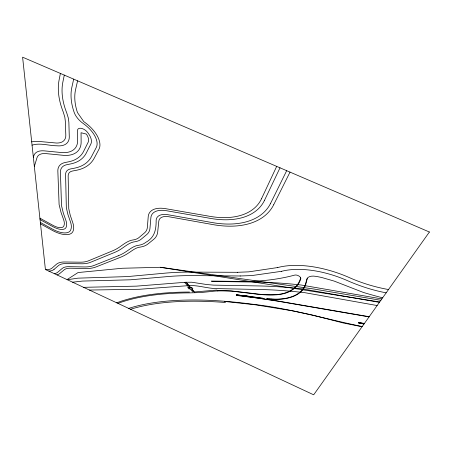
<?xml version="1.0" encoding="UTF-8"?>
<svg xmlns="http://www.w3.org/2000/svg" width="452" height="452" viewBox="0 0 452 452"><rect width="100%" height="100%" fill="white"/><g stroke="black" fill="none" stroke-linecap="round" stroke-linejoin="round"><path stroke-width="0.68" d="M307.366 278.155L305.445 285.591A63.529 33.606 26.1 0 1 275.234 299.365L270.511 299.156M60.382 73.422L59.116 79.902A96.609 57.557 35 0 0 63.223 111.943L64.817 117.158L65.314 121.091L65.806 135.08A23.476 12.215 37.6 0 1 56.398 143.03L38.889 141.436L34.12 141.397L31.696 141.877M64.286 75.1L62.868 82.055A92.208 54.907 34.9 0 0 66.755 112.949L68.359 118.17L68.862 122.249L69.28 136.628A27.527 14.328 37.6 0 1 58.195 145.877L57.02 145.798C48.771 145.736 40.149 142.6 32.047 145.143M73.676 79.134L71.879 87.219A81.671 48.584 34.9 0 0 74.19 112.441A17.023 9.554 37.1 0 0 83.377 123.616A23.606 12.69 36.5 0 1 96.231 147.578L91.609 156.409A77.055 39.765 38.4 0 1 74.766 168.116L70.631 168.912A19.329 9.724 34.3 0 0 65.585 174.698L66.331 207.666L67.936 214.542L70.495 221.977A33.567 15.085 34.2 0 1 70.614 230.17A19.363 8.735 33.7 0 1 52.398 229.079L40.352 222.446M77.597 80.823L75.631 89.372A77.292 45.957 34.9 0 0 77.467 112.582L83.812 121.667A26.86 14.447 36.5 0 1 98.926 149.329L94.253 158.127A80.36 41.482 38.4 0 1 76.62 170.234L72.461 171.025A16.351 8.226 34.3 0 0 68.167 175.89L68.749 208.7L70.258 215.288L72.789 222.717A36.256 16.295 34.2 0 1 72.874 231.548L72.874 231.548A22.035 9.944 33.7 0 1 52.161 230.283L40.505 223.864M33.358 157.302L33.759 155.923A25.397 12.566 35.5 0 1 44.494 150.883L62.461 152.635A37.256 19.396 37.6 0 0 77.642 140.363L77.501 130.571A6.56 3.571 36.4 0 1 81.032 128.3A6.56 3.571 36.4 0 1 87.281 132.046A17.091 9.187 36.5 0 1 90.852 144.035L86.321 152.974A70.45 36.341 38.4 0 1 71.026 163.85L66.941 164.664A25.278 12.724 34.3 0 0 60.421 172.319L61.512 205.598L63.314 213.061L65.924 220.497A28.188 12.667 34.1 0 1 66.088 227.407A14.018 6.328 33.7 0 1 52.878 226.661L40.047 219.599M34.341 166.46L36.94 157.867A21.662 10.712 35.5 0 1 46.115 153.618L64.218 155.415A41.313 21.515 37.6 0 0 81.134 141.922L81.055 132.735L86.383 134.091A13.831 7.435 36.5 0 1 88.23 142.103L83.671 151.25A67.156 34.634 38.4 0 1 69.15 161.703L65.082 162.528A28.256 14.221 34.3 0 0 57.845 171.127L59.105 204.57L61.009 212.321L63.642 219.762A25.504 11.458 34.1 0 1 63.822 226.023L63.805 226.051A11.345 5.119 33.7 0 1 53.121 225.435L39.895 218.163M261.499 198.767L276.686 166.387M264.55 200.253L280.014 167.816M270.663 203.197L286.687 170.681M273.709 204.694L290.026 172.116M54.037 269.398L58.297 265.708A32.052 13.266 31.2 0 1 66.145 263.556L81.456 263.782A49.392 21.792 33.3 0 0 90.411 262.346L114.266 252.578A143.736 67.501 36.6 0 0 121.611 248.662C125.882 245.82 130.035 242.165 135.357 241.662A32.589 16.052 32.1 0 0 141.233 239.17L146.877 234.447A33.092 16.56 32.1 0 0 149.957 228.373L150.872 217.734A25.131 13.119 29.9 0 1 166.477 210.722L210.739 218.44A81.224 48.387 31.2 0 0 264.522 200.304M67.06 279.613L78.066 272.55L122.249 268.262L160.437 267.285L313.857 289.014L380.866 300.297M118.175 255.815L94.135 265.42A54.619 24.103 33.3 0 1 84.213 266.951L68.913 266.669A27.289 11.294 31.2 0 0 62.201 268.46L57.89 272.11A32.521 13.238 33.1 0 1 54.46 273.72L54.46 273.72M116.695 302.8L121.238 301.202A349.746 121.921 21.5 0 1 189.529 292.048M117.915 303.371L122.119 301.908A348.441 121.418 21.5 0 1 190.213 292.873L200.92 292.529L211.299 291.5A97.31 43.341 24.4 0 1 234.164 291.399L254.459 293.834M128.679 308.4L129.764 308.055A336.915 117.034 21.6 0 1 252.73 304.252C289.868 308.388 325.728 319.055 362.205 326.547M57.025 274.929L57.144 274.889A34.951 14.227 33.1 0 0 59.817 273.46L64.15 269.833A24.922 10.311 31.2 0 1 70.286 268.217L85.586 268.528A57.229 25.261 33.3 0 0 95.993 266.951L120.04 257.459A152.77 71.84 36.6 0 0 127.922 253.402C131.911 250.973 135.617 247.43 140.499 247.035A41.098 20.244 32.1 0 0 147.962 243.984L153.697 239.345A41.748 20.905 32.1 0 0 157.72 231.78L158.805 221.192A16.255 8.486 29.9 0 1 168.963 216.762L212.909 224.593A91.485 54.556 31.2 0 0 273.675 204.767M130.543 309.27L131.069 309.106A334.949 116.294 21.6 0 1 225.412 302.495L224.565 301.258M67.314 279.737L77.936 278.155L127.52 276.584L162.856 273.358A306.253 115.17 22 0 1 191.207 272.104L237.679 272.302M236.554 295.06L237.249 295.128M72.58 282.195L82.439 281.076L130.526 279.794L166.008 276.726A300.992 113.023 22.1 0 1 193.914 275.613L240.317 275.986M277.794 267.527L248.753 271.85L237.368 272.302M281.619 271.302L251.781 275.573L240.108 275.986M83.575 287.331L136.47 286.133L185.636 282.263L191.806 282.229L206.835 284.551L213.7 285.127L258.86 285.946A314.089 118.69 20.3 0 1 303.1 288.997L379.397 302.36M45.957 269.759L47.974 269.567A25.295 10.294 33.1 0 0 52.104 268.042L56.336 264.33A34.425 14.249 31.2 0 1 64.755 261.99L80.066 262.188A46.788 20.639 33.3 0 0 88.541 260.804L112.328 250.945A140.719 66.06 36.5 0 0 119.503 247.08C123.859 244.097 128.165 240.402 133.634 239.854A29.747 14.645 32.1 0 0 138.984 237.56L144.595 232.808A30.211 15.119 32.1 0 0 147.375 227.243L148.228 216.581A28.086 14.667 29.9 0 1 165.635 208.683L210.01 216.361A77.812 46.336 31.2 0 0 261.476 198.818M48.861 271.115L49.5 271.053A27.708 11.277 33.1 0 0 54.037 269.398M217.333 290.704L231.085 290.913L254.352 293.619A104.61 57.59 27.8 0 0 276.008 294.614A55.686 29.442 26.1 0 0 291.003 290.382A67.421 35.827 26.6 0 0 300.648 277.805M89.383 290.043L139.414 289.274L188.733 285.624C198.066 285.02 207.01 288.449 216.305 288.574L261.397 289.557A308.388 116.379 20.4 0 1 299.45 292.088L305.049 292.721L377.137 305.541M190.168 288.839L188.919 288.896L187.868 287.647L191.829 287.596L192.88 288.851L191.552 288.822L194.196 291.981L216.892 290.054L217.565 290.913M187.953 287.692L189.185 287.675M191.812 287.636L190.575 287.653L186.032 282.234M237.933 294.998L236.198 295.02L236.82 295.478L255.634 297.789L277.669 301.162L369.064 316.897M243.961 281.455L211.4 281.082L211.875 281.443L256.143 282.076A320.185 121.17 20.3 0 1 301.275 285.031L381.838 298.925M271.635 299.021L275.07 299.139A63.156 33.408 26.1 0 0 305.089 285.444L306.738 279.63A11.707 6.215 22.5 0 1 315.666 276.325A72.037 35.793 22 0 1 321.937 277.562L334.164 281.087L363.363 292.438A404.337 327.762 10.8 0 0 379.59 297.032L382.624 297.823M271.426 299.009L269.742 298.891M270.296 299.145L269.872 299.111M224.706 301.467L255.487 304.823L292.608 310.829L311.953 314.937L343.373 323.005L361.849 326.689M269.319 298.857L269.002 298.834M269.454 299.077L268.601 299.004M268.578 298.795L267.838 298.727M267.629 298.71L267.313 298.682M267.753 298.925L267.121 298.862M266.889 298.636L266.465 298.591M236.481 294.845L237.125 294.913M237.091 295.111L238.057 295.212M237.763 294.981L238.899 295.105M237.888 295.196L239.814 295.405M239.046 295.122L239.69 295.196M238.407 295.054L244.278 295.721M239.509 295.371L242.43 295.704M241.334 295.376L241.82 295.433M241.453 295.591L241.944 295.648M242.402 295.698L243.413 295.817M243.295 295.608L243.781 295.664M243.701 295.851L246.978 296.252M243.052 295.777L243.905 295.879M244.238 295.715L245.758 295.902M244.769 295.783L245.261 295.84M244.888 295.992L245.379 296.054M264.149 298.535L263.516 298.461M245.543 295.874L246.25 295.964M245.662 296.088L246.317 296.167M246.199 295.958L248.238 296.213M246.747 296.026L247.244 296.083M247.515 296.122L248.837 296.286M247.634 296.331L248.956 296.501M246.865 296.235L248.351 296.422M262.663 298.151L261.928 298.06M249.233 296.337L261.612 298.015M248.736 296.275L249.498 296.371M249.351 296.552L249.849 296.614M248.849 296.489L250.346 296.681M262.041 298.275L262.358 298.314M249.736 296.405L250.233 296.467M250.278 296.67L260.985 298.134M250.736 296.535L251.239 296.597M250.849 296.744L251.352 296.811M160.437 267.285L379.68 301.959M369.199 316.705L275.042 300.529L236.526 295.15M364.408 323.446L358.815 322.496A0.576 0.288 20.7 0 0 358.346 322.711A0.576 0.288 20.7 0 0 358.967 323.135M358.877 322.711L361.826 323.214M358.944 322.931L364.278 323.632M361.594 323.383L364.148 323.813M361.408 323.553L363.809 323.96M359.012 323.146L361.662 323.598M388.505 289.546C375.606 287.246 362.973 283.477 350.938 278.296A78.885 39.595 22 0 0 277.596 267.578M386.177 292.823C373.397 290.45 360.95 286.444 349.012 281.336A72.845 36.544 22 0 0 281.534 271.324M186.083 282.229L190.586 287.613M191.637 288.862L194.241 291.981M184.665 282.342L192.829 292.015M118.204 255.804A146.454 68.857 36.5 0 0 125.752 251.871C129.865 249.295 133.735 245.685 138.787 245.25A38.256 18.843 32.1 0 0 145.725 242.385C154.748 237.526 156.211 229.757 156.155 220.039A19.21 10.029 29.9 0 1 168.138 214.756L212.191 222.553A88.061 52.494 31.2 0 0 270.624 203.281M244.165 281.455A300.371 185.077 38.3 0 0 294.698 275.104A3.848 2.04 23.6 0 1 298.885 276.008A3.848 2.04 23.6 0 1 300.761 278.839A67.794 36.024 26.6 0 1 291.297 290.579A56.048 29.629 26.1 0 1 276.195 294.834A104.988 57.799 27.8 0 1 254.459 293.834M429.4 232.017L313.677 394.816L45.409 269.499L22.6 57.184L429.4 232.017"/></g></svg>
